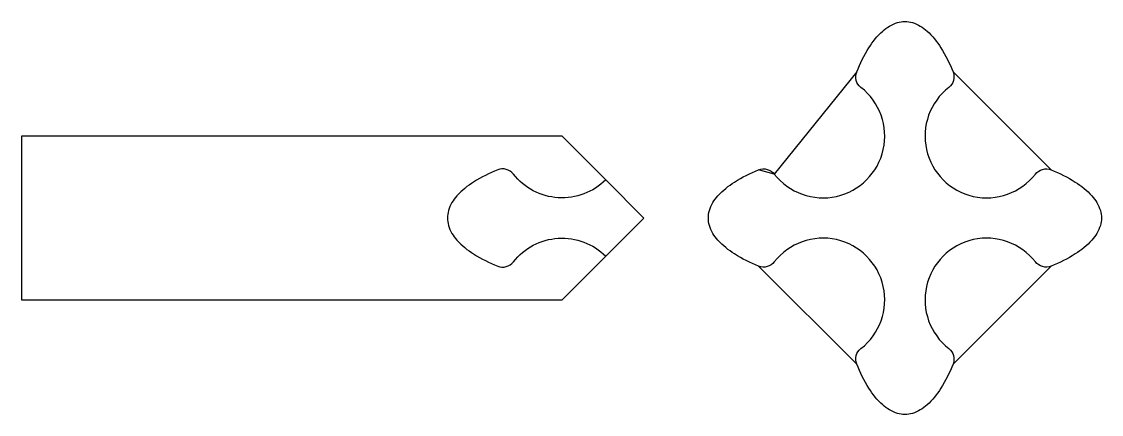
# Model space of a CAD drawing. Extents: x -190 to 140, y -10 to 110.
import ezdxf

# ---------------------------------------------------------------- set-up
doc = ezdxf.new("R2010")
doc.units = 0
doc.layers.add('1', color=7, linetype='CONTINUOUS')

msp = doc.modelspace()

# ---------------------------------------------------------------- linework, layer by layer
at = {"layer": '1', "color": 7, "linetype": 'CONTINUOUS'}
for points in [[(64.970899, 94.656595, -0.044824), (68.687102, 101.997647, -0.070072), (72.880834, 107.076627, -0.111795), (77.369653, 109.672584, -0.140179), (81.958283, 109.672585, -0.111795), (86.447102, 107.076631, -0.070072), (90.640834, 101.997653, -0.044824), (94.357038, 94.656603, -0.044824)], [(-44.656863, 64.692818, 0.044824), (-51.997913, 60.976614, 0.070072), (-57.076891, 56.782882, 0.111795), (-59.672845, 52.294063, 0.140179), (-59.672844, 47.705433, 0.111795), (-57.076887, 43.216614, 0.070072), (-51.997907, 39.022882, 0.044824), (-44.656855, 35.306679, 0.044824)], [(-11.671056, 61.670796, -0.450918), (-39.87139, 63.4168), (-39.871386, 63.416802, 0.336108), (-44.656861, 64.692819)], [(35.007125, 35.306679, -0.044824), (27.666073, 39.022882, -0.070072), (22.587093, 43.216614, -0.111795), (19.991136, 47.705433, -0.140179), (19.991135, 52.294063, -0.111795), (22.587089, 56.782882, -0.070072), (27.666067, 60.976614, -0.044824), (35.007117, 64.692818, -0.044824)], [(124.320815, 64.692821, -0.044824), (131.661867, 60.976618, -0.070072), (136.740847, 56.782886, -0.111795), (139.336804, 52.294067, -0.140179), (139.336805, 47.705437, -0.111795), (136.740851, 43.216618, -0.070072), (131.661873, 39.022886, -0.044824), (124.320823, 35.306682, -0.044824)], [(-44.656855, 35.306679, 0.336107), (-39.871392, 36.582691), (-39.87139, 36.58269, -0.450918), (-11.671056, 38.328704)], [(94.357041, 5.342905, -0.044824), (90.640838, -1.998147, -0.070072), (86.447106, -7.077127, -0.111795), (81.958287, -9.673084, -0.140179), (77.369657, -9.673085, -0.111795), (72.880838, -7.077131, -0.070072), (68.687106, -1.998153, -0.044824), (64.970902, 5.342897, -0.044824)]]:
    msp.add_lwpolyline(points, format="xyb", dxfattribs=at)
for points in [[(39.79259, 63.4168, 1.132002), (66.24691, 89.87113), (66.246911, 89.871132, -0.336107), (64.970899, 94.656595)], [(94.357039, 94.656601, -0.336108), (93.081022, 89.871126), (93.08102, 89.87113, 1.132002), (119.53535, 63.41681), (119.535352, 63.416809, -0.336107), (124.320815, 64.692821)], [(35.007119, 64.692819, -0.336108), (39.79259, 63.4168), (39.79259, 63.4168)], [(64.970901, 5.342899, -0.336108), (66.246918, 10.128374), (66.24692, 10.12837, 1.132002), (39.79259, 36.58269), (39.792588, 36.582691, -0.336107), (35.007125, 35.306679)], [(124.320821, 35.306681, -0.336108), (119.535346, 36.582698), (119.53535, 36.5827, 1.132002), (93.08103, 10.12837), (93.081029, 10.128368, -0.336107), (94.357041, 5.342905)]]:
    msp.add_lwpolyline(points, format="xyb", close=True, dxfattribs=at)
msp.add_lwpolyline([(-25.00001, 74.99975), (-190.00001, 74.99975), (-190.00001, 74.99975), (-190.00001, 24.99975), (-190.00001, 24.99975), (-25.00001, 24.99975), (-25.00001, 24.99975), (-11.67106, 38.3287), (-11.671056, 38.328704), (-11.671075, 38.328723), (-11.67106, 38.3287), (-0.00001, 49.99975), (-0.00001, 49.99975), (-11.67106, 61.6708), (-11.67106, 61.6708)], close=True, dxfattribs=at)

doc.saveas('drawing.dxf')
